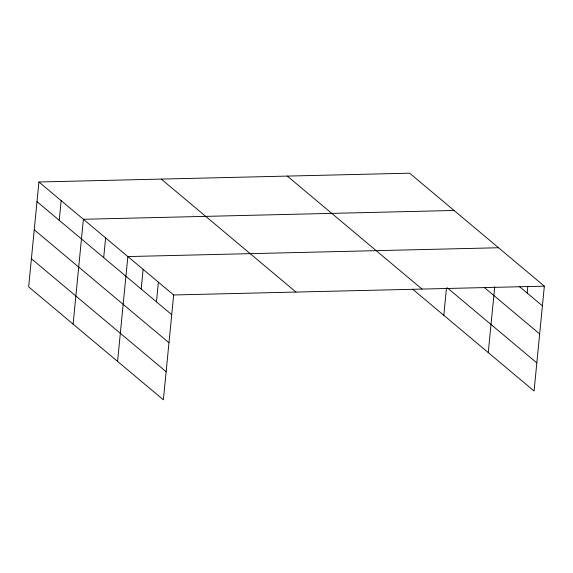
<?xml version="1.0" encoding="UTF-8"?>
<svg xmlns="http://www.w3.org/2000/svg" width="573" height="573" viewBox="0 0 573 573"><rect width="100%" height="100%" fill="white"/><g stroke="black" fill="none" stroke-linecap="round" stroke-linejoin="round"><path stroke-width="0.86" d="M38.928 181.992L28.65 286.837L163.377 399.811L173.662 294.973L38.928 181.992L409.623 173.189L544.35 286.163L534.072 391.008L412.811 289.329M59.227 220.326L61.161 200.636M73.108 324.117L83.393 219.273L454.081 210.47M103.692 257.606L105.618 237.917M117.572 361.398L127.851 256.561L498.539 247.751M141.187 289.05L143.121 269.36M156.458 301.856L158.392 282.167M443.803 315.315L446.467 288.09M488.26 352.596L494.714 286.758M527.153 293.047L527.819 286.199M173.662 294.973L544.35 286.163M519.181 286.371L542.416 305.853M484.421 287.632L539.666 333.952M447.227 287.775L536.822 362.902M287.295 176.09L422.022 289.071M161.257 179.084L295.99 292.065M37.001 201.682L171.728 314.656M34.244 229.78L168.971 342.761M31.408 258.738L166.134 371.712"/></g></svg>
